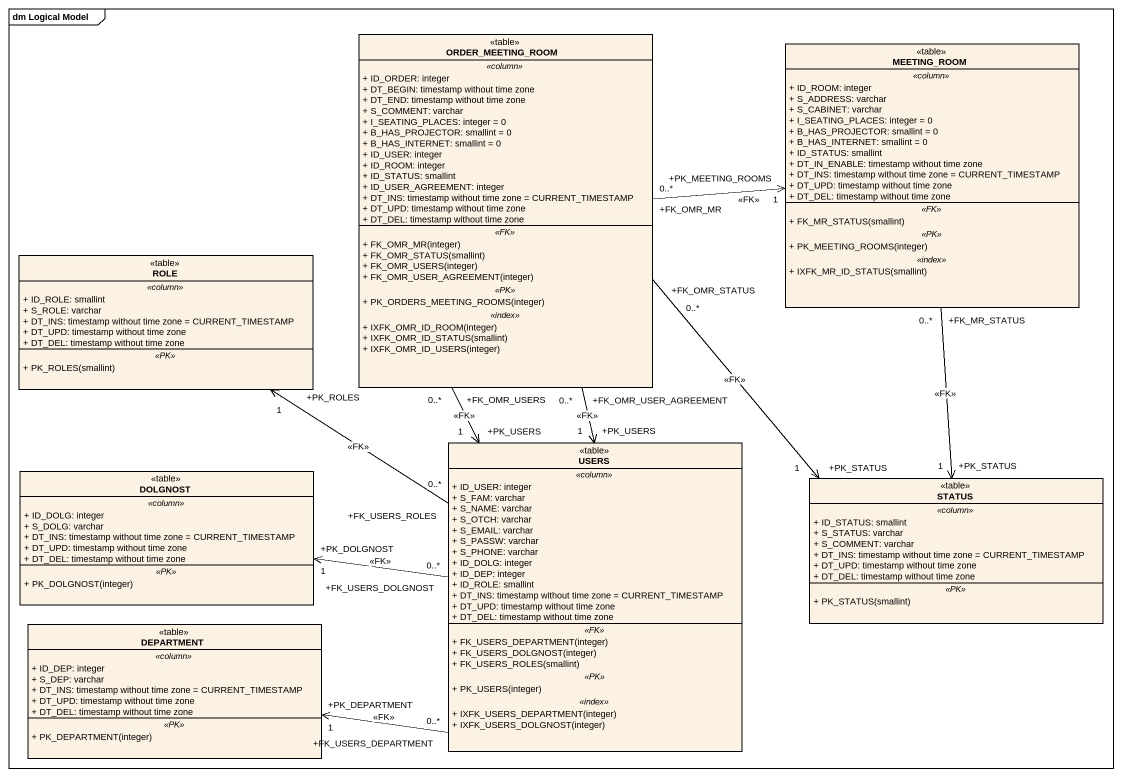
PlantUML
@startuml
mainframe dm Logical Model
hide circle
hide empty members
skinparam classAttributeIconSize 0
class ORDER_MEETING_ROOM <<table>> {
  .. <<column>> ..
  + ID_ORDER: integer
  + DT_BEGIN: timestamp without time zone
  + DT_END: timestamp without time zone
  + S_COMMENT: varchar
  + I_SEATING_PLACES: integer = 0
  + B_HAS_PROJECTOR: smallint = 0
  + B_HAS_INTERNET: smallint = 0
  + ID_USER: integer
  + ID_ROOM: integer
  + ID_STATUS: smallint
  + ID_USER_AGREEMENT: integer
  + DT_INS: timestamp without time zone = CURRENT_TIMESTAMP
  + DT_UPD: timestamp without time zone
  + DT_DEL: timestamp without time zone
  .. <<FK>> ..
  + FK_OMR_MR(integer)
  + FK_OMR_STATUS(smallint)
  + FK_OMR_USERS(integer)
  + FK_OMR_USER_AGREEMENT(integer)
  .. <<PK>> ..
  + PK_ORDERS_MEETING_ROOMS(integer)
  .. <<index>> ..
  + IXFK_OMR_ID_ROOM(integer)
  + IXFK_OMR_ID_STATUS(smallint)
  + IXFK_OMR_ID_USERS(integer)
}
class MEETING_ROOM <<table>> {
  .. <<column>> ..
  + ID_ROOM: integer
  + S_ADDRESS: varchar
  + S_CABINET: varchar
  + I_SEATING_PLACES: integer = 0
  + B_HAS_PROJECTOR: smallint = 0
  + B_HAS_INTERNET: smallint = 0
  + ID_STATUS: smallint
  + DT_IN_ENABLE: timestamp without time zone
  + DT_INS: timestamp without time zone = CURRENT_TIMESTAMP
  + DT_UPD: timestamp without time zone
  + DT_DEL: timestamp without time zone
  .. <<FK>> ..
  + FK_MR_STATUS(smallint)
  .. <<PK>> ..
  + PK_MEETING_ROOMS(integer)
  .. <<index>> ..
  + IXFK_MR_ID_STATUS(smallint)
}
class ROLE <<table>> {
  .. <<column>> ..
  + ID_ROLE: smallint
  + S_ROLE: varchar
  + DT_INS: timestamp without time zone = CURRENT_TIMESTAMP
  + DT_UPD: timestamp without time zone
  + DT_DEL: timestamp without time zone
  .. <<PK>> ..
  + PK_ROLES(smallint)
}
class DOLGNOST <<table>> {
  .. <<column>> ..
  + ID_DOLG: integer
  + S_DOLG: varchar
  + DT_INS: timestamp without time zone = CURRENT_TIMESTAMP
  + DT_UPD: timestamp without time zone
  + DT_DEL: timestamp without time zone
  .. <<PK>> ..
  + PK_DOLGNOST(integer)
}
class USERS <<table>> {
  .. <<column>> ..
  + ID_USER: integer
  + S_FAM: varchar
  + S_NAME: varchar
  + S_OTCH: varchar
  + S_EMAIL: varchar
  + S_PASSW: varchar
  + S_PHONE: varchar
  + ID_DOLG: integer
  + ID_DEP: integer
  + ID_ROLE: smallint
  + DT_INS: timestamp without time zone = CURRENT_TIMESTAMP
  + DT_UPD: timestamp without time zone
  + DT_DEL: timestamp without time zone
  .. <<FK>> ..
  + FK_USERS_DEPARTMENT(integer)
  + FK_USERS_DOLGNOST(integer)
  + FK_USERS_ROLES(smallint)
  .. <<PK>> ..
  + PK_USERS(integer)
  .. <<index>> ..
  + IXFK_USERS_DEPARTMENT(integer)
  + IXFK_USERS_DOLGNOST(integer)
}
class STATUS <<table>> {
  .. <<column>> ..
  + ID_STATUS: smallint
  + S_STATUS: varchar
  + S_COMMENT: varchar
  + DT_INS: timestamp without time zone = CURRENT_TIMESTAMP
  + DT_UPD: timestamp without time zone
  + DT_DEL: timestamp without time zone
  .. <<PK>> ..
  + PK_STATUS(smallint)
}
class DEPARTMENT <<table>> {
  .. <<column>> ..
  + ID_DEP: integer
  + S_DEP: varchar
  + DT_INS: timestamp without time zone = CURRENT_TIMESTAMP
  + DT_UPD: timestamp without time zone
  + DT_DEL: timestamp without time zone
  .. <<PK>> ..
  + PK_DEPARTMENT(integer)
}
ORDER_MEETING_ROOM "+FK_OMR_MR\n0..*" -right-> "+PK_MEETING_ROOMS\n1" MEETING_ROOM : <<FK>>
ORDER_MEETING_ROOM "+FK_OMR_USERS\n0..*" --> "+PK_USERS\n1" USERS : <<FK>>
ORDER_MEETING_ROOM "+FK_OMR_USER_AGREEMENT\n0..*" --> "+PK_USERS\n1" USERS : <<FK>>
ORDER_MEETING_ROOM "+FK_OMR_STATUS\n0..*" --> "+PK_STATUS\n1" STATUS : <<FK>>
MEETING_ROOM "+FK_MR_STATUS\n0..*" --> "+PK_STATUS\n1" STATUS : <<FK>>
USERS "+FK_USERS_ROLES\n0..*" -up-> "+PK_ROLES\n1" ROLE : <<FK>>
USERS "+FK_USERS_DOLGNOST\n0..*" -left-> "+PK_DOLGNOST\n1" DOLGNOST : <<FK>>
USERS "+FK_USERS_DEPARTMENT\n0..*" -left-> "+PK_DEPARTMENT\n1" DEPARTMENT : <<FK>>
@enduml
